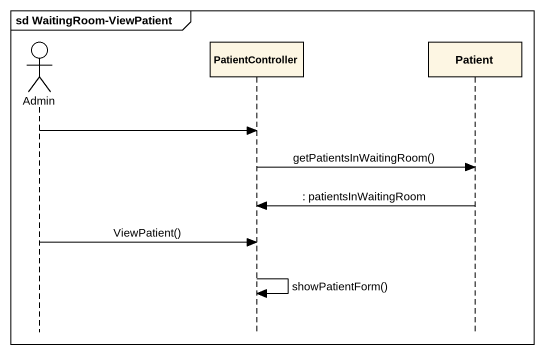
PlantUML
@startuml
mainframe sd WaitingRoom-ViewPatient
hide footbox
actor Admin
participant PatientController
participant Patient

Admin -> PatientController
PatientController -> Patient : getPatientsInWaitingRoom()
Patient -> PatientController : : patientsInWaitingRoom
Admin -> PatientController : ViewPatient()
PatientController -> PatientController : showPatientForm()
@enduml
